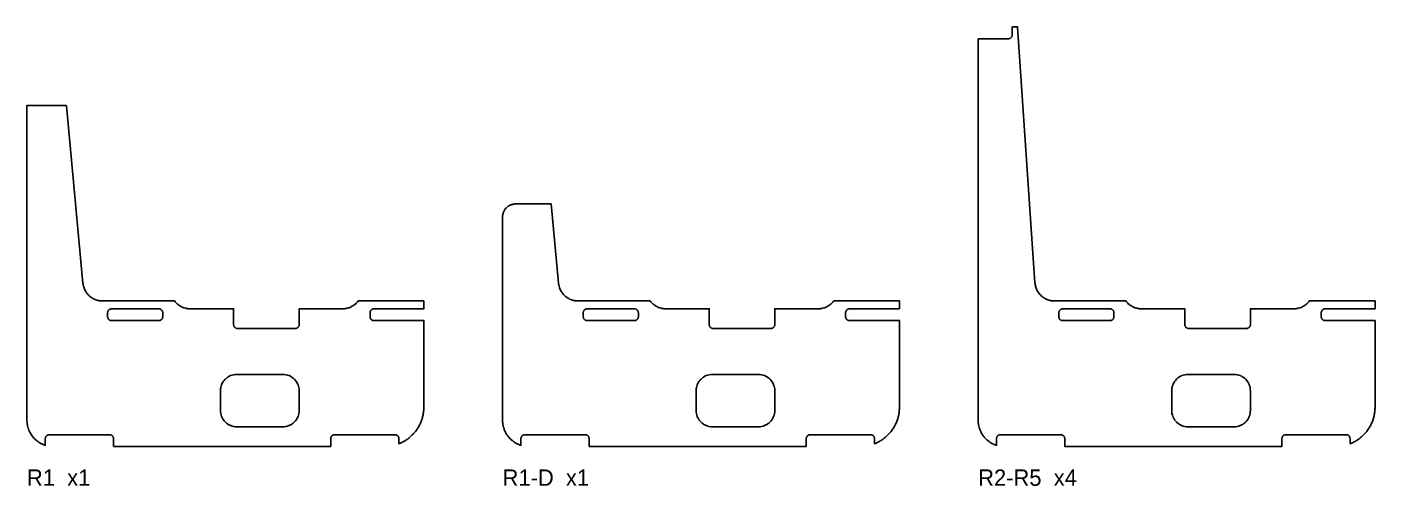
# Model space of a CAD drawing. Header units: millimetres. Extents: x 0 to 13680, y -60 to 640.
# Drawn here: x 0 to 2055, y -60 to 640 of the extents above; entities that cross this region are included whole.
import ezdxf

# ---------------------------------------------------------------- set-up
doc = ezdxf.new("R2010")
doc.units = ezdxf.units.MM
for name, color, linetype in [('CUT_IN', 5, 'Continuous'), ('CUT_OUT', 1, 'Continuous'), ('LABEL', 7, 'Continuous')]:
    doc.layers.add(name, color=color, linetype=linetype)

msp = doc.modelspace()

# ---------------------------------------------------------------- linework, layer by layer
at = {"layer": 'CUT_IN'}
for points in [[(206.99, 204), (206.96, 204.59), (206.93, 204.88), (206.81, 205.46), (206.64, 206.02), (206.41, 206.57), (206.14, 207.08), (205.81, 207.57), (205.63, 207.81), (205.44, 208.03), (205.02, 208.45), (204.8, 208.64), (204.32, 208.99), (203.82, 209.29), (203.29, 209.54), (202.73, 209.74), (202.45, 209.82), (201.87, 209.94), (201.58, 209.97), (200.99, 210), (128.99, 210), (128.4, 209.97), (128.11, 209.94), (127.53, 209.82), (126.97, 209.65), (126.69, 209.54), (126.16, 209.29), (125.91, 209.15), (125.42, 208.82), (125.18, 208.64), (124.96, 208.45), (124.54, 208.03), (124.35, 207.81), (124, 207.33), (123.84, 207.08), (123.7, 206.83), (123.45, 206.3), (123.34, 206.02), (123.17, 205.46), (123.05, 204.88), (123, 204.29), (122.99, 198), (123.02, 197.41), (123.05, 197.12), (123.17, 196.54), (123.34, 195.98), (123.57, 195.43), (123.84, 194.92), (124, 194.67), (124.35, 194.19), (124.54, 193.97), (124.75, 193.76), (124.96, 193.55), (125.18, 193.36), (125.66, 193.01), (125.91, 192.85), (126.42, 192.58), (126.97, 192.35), (127.53, 192.18), (128.11, 192.06), (128.4, 192.03), (128.99, 192), (200.99, 192), (201.58, 192.03), (201.87, 192.06), (202.45, 192.18), (203.01, 192.35), (203.29, 192.46), (203.82, 192.71), (204.32, 193.01), (204.8, 193.36), (205.02, 193.55), (205.44, 193.97), (205.63, 194.19), (205.98, 194.67), (206.14, 194.92), (206.41, 195.43), (206.64, 195.98), (206.81, 196.54), (206.93, 197.12), (206.96, 197.41), (206.99, 198), (206.99, 204)], [(931.92, 204.88), (931.8, 205.46), (931.63, 206.02), (931.4, 206.57), (931.13, 207.08), (930.8, 207.57), (930.62, 207.81), (930.43, 208.03), (930.01, 208.45), (929.79, 208.64), (929.31, 208.99), (928.81, 209.29), (928.28, 209.54), (927.72, 209.74), (927.44, 209.82), (926.86, 209.94), (926.57, 209.97), (925.98, 210), (853.98, 210), (853.39, 209.97), (853.1, 209.94), (852.52, 209.82), (851.96, 209.65), (851.68, 209.54), (851.15, 209.29), (850.9, 209.15), (850.41, 208.82), (850.17, 208.64), (849.95, 208.45), (849.53, 208.03), (849.34, 207.81), (848.99, 207.33), (848.83, 207.08), (848.69, 206.83), (848.44, 206.3), (848.33, 206.02), (848.16, 205.46), (848.04, 204.88), (847.99, 204.29), (847.98, 198), (848.01, 197.41), (848.04, 197.12), (848.16, 196.54), (848.33, 195.98), (848.56, 195.43), (848.83, 194.92), (848.99, 194.67), (849.34, 194.19), (849.53, 193.97), (849.74, 193.76), (849.95, 193.55), (850.17, 193.36), (850.65, 193.01), (850.9, 192.85), (851.41, 192.58), (851.96, 192.35), (852.52, 192.18), (853.1, 192.06), (853.39, 192.03), (853.98, 192), (925.98, 192), (926.57, 192.03), (926.86, 192.06), (927.44, 192.18), (928, 192.35), (928.28, 192.46), (928.81, 192.71), (929.31, 193.01), (929.79, 193.36), (930.01, 193.55), (930.43, 193.97), (930.62, 194.19), (930.97, 194.67), (931.13, 194.92), (931.4, 195.43), (931.63, 195.98), (931.8, 196.54), (931.92, 197.12), (931.95, 197.41), (931.98, 198), (931.98, 204), (931.95, 204.59), (931.92, 204.88)], [(1578.98, 210), (1578.39, 209.97), (1578.1, 209.94), (1577.52, 209.82), (1576.96, 209.65), (1576.41, 209.42), (1575.9, 209.15), (1575.41, 208.82), (1575.17, 208.64), (1574.95, 208.45), (1574.53, 208.03), (1574.34, 207.81), (1574.16, 207.57), (1573.83, 207.08), (1573.56, 206.57), (1573.33, 206.02), (1573.16, 205.46), (1573.04, 204.88), (1572.99, 204.29), (1572.99, 197.71), (1573.04, 197.12), (1573.16, 196.54), (1573.33, 195.98), (1573.44, 195.7), (1573.56, 195.43), (1573.83, 194.92), (1574.16, 194.43), (1574.34, 194.19), (1574.53, 193.97), (1574.95, 193.55), (1575.17, 193.36), (1575.65, 193.01), (1575.9, 192.85), (1576.15, 192.71), (1576.68, 192.46), (1576.96, 192.35), (1577.52, 192.18), (1578.1, 192.06), (1578.39, 192.03), (1578.98, 192), (1651.27, 192.01), (1651.86, 192.06), (1652.44, 192.18), (1653, 192.35), (1653.28, 192.46), (1653.81, 192.71), (1654.06, 192.85), (1654.55, 193.18), (1654.79, 193.36), (1655.01, 193.55), (1655.43, 193.97), (1655.62, 194.19), (1655.97, 194.67), (1656.27, 195.17), (1656.52, 195.7), (1656.63, 195.98), (1656.8, 196.54), (1656.92, 197.12), (1656.95, 197.41), (1656.98, 198), (1656.97, 204.29), (1656.92, 204.88), (1656.8, 205.46), (1656.63, 206.02), (1656.52, 206.3), (1656.4, 206.57), (1656.13, 207.08), (1655.8, 207.57), (1655.62, 207.81), (1655.43, 208.03), (1655.01, 208.45), (1654.79, 208.64), (1654.31, 208.99), (1654.06, 209.15), (1653.81, 209.29), (1653.28, 209.54), (1653, 209.65), (1652.44, 209.82), (1651.86, 209.94), (1651.57, 209.97), (1650.98, 210), (1578.98, 210)], [(413.19, 94.29), (412.96, 94.83), (412.03, 96.78), (411.89, 97.04), (410.93, 98.64), (410.6, 99.13), (409.31, 100.86), (407.87, 102.46), (407.45, 102.88), (405.85, 104.32), (403.88, 105.78), (402.03, 106.9), (401.51, 107.17), (399.55, 108.09), (399.28, 108.2), (397.25, 108.92), (396.96, 109), (394.87, 109.51), (392.73, 109.84), (392.15, 109.89), (389.84, 110), (320.14, 110), (317.54, 109.87), (317.25, 109.84), (315.11, 109.51), (312.73, 108.92), (310.7, 108.2), (310.43, 108.09), (308.47, 107.17), (307.95, 106.9), (306.35, 105.94), (305.86, 105.61), (304.13, 104.32), (302.53, 102.88), (302.11, 102.46), (300.67, 100.86), (299.21, 98.89), (298.09, 97.04), (297.82, 96.52), (297.02, 94.83), (296.79, 94.29), (296.07, 92.26), (295.54, 90.16), (295.43, 89.59), (295.15, 87.74), (295.1, 87.16), (294.99, 84.85), (294.99, 55.15), (295.12, 52.55), (295.15, 52.26), (295.48, 50.12), (296.07, 47.74), (296.79, 45.71), (296.9, 45.44), (297.82, 43.48), (298.09, 42.96), (299.05, 41.36), (299.38, 40.87), (300.67, 39.14), (302.11, 37.54), (302.53, 37.12), (304.13, 35.68), (306.1, 34.22), (307.95, 33.1), (308.47, 32.83), (310.43, 31.91), (310.7, 31.8), (312.73, 31.08), (313.02, 31), (315.11, 30.49), (317.25, 30.16), (317.83, 30.11), (320.14, 30), (389.84, 30), (392.44, 30.13), (392.73, 30.16), (394.87, 30.49), (397.25, 31.08), (399.28, 31.8), (399.55, 31.91), (401.51, 32.83), (402.03, 33.1), (403.63, 34.06), (404.12, 34.39), (405.85, 35.68), (407.45, 37.12), (407.87, 37.54), (409.31, 39.14), (410.77, 41.11), (411.89, 42.96), (412.16, 43.48), (412.96, 45.17), (413.19, 45.71), (413.91, 47.74), (414.44, 49.84), (414.55, 50.41), (414.83, 52.26), (414.88, 52.84), (414.99, 55.15), (414.99, 84.85), (414.86, 87.45), (414.83, 87.74), (414.5, 89.88), (413.91, 92.26), (413.19, 94.29)], [(1137.02, 96.78), (1136.88, 97.04), (1135.92, 98.64), (1135.59, 99.13), (1134.3, 100.86), (1132.86, 102.46), (1132.44, 102.88), (1130.84, 104.32), (1128.87, 105.78), (1127.02, 106.9), (1126.5, 107.17), (1124.54, 108.09), (1124.27, 108.2), (1122.24, 108.92), (1121.95, 109), (1119.86, 109.51), (1117.72, 109.84), (1117.14, 109.89), (1114.83, 110), (1045.13, 110), (1042.53, 109.87), (1042.24, 109.84), (1040.1, 109.51), (1037.72, 108.92), (1035.69, 108.2), (1035.42, 108.09), (1033.46, 107.17), (1032.94, 106.9), (1031.34, 105.94), (1030.85, 105.61), (1029.12, 104.32), (1027.52, 102.88), (1027.1, 102.46), (1025.66, 100.86), (1024.2, 98.89), (1023.08, 97.04), (1022.81, 96.52), (1022.01, 94.83), (1021.78, 94.29), (1021.06, 92.26), (1020.53, 90.16), (1020.42, 89.59), (1020.14, 87.74), (1020.09, 87.16), (1019.98, 84.85), (1019.98, 55.15), (1020.11, 52.55), (1020.14, 52.26), (1020.47, 50.12), (1021.06, 47.74), (1021.78, 45.71), (1021.89, 45.44), (1022.81, 43.48), (1023.08, 42.96), (1024.04, 41.36), (1024.37, 40.87), (1025.66, 39.14), (1027.1, 37.54), (1027.52, 37.12), (1029.12, 35.68), (1031.09, 34.22), (1032.94, 33.1), (1033.46, 32.83), (1035.42, 31.91), (1035.69, 31.8), (1037.72, 31.08), (1038.01, 31), (1040.1, 30.49), (1042.24, 30.16), (1042.82, 30.11), (1045.13, 30), (1114.83, 30), (1117.43, 30.13), (1117.72, 30.16), (1119.86, 30.49), (1122.24, 31.08), (1124.27, 31.8), (1124.54, 31.91), (1126.5, 32.83), (1127.02, 33.1), (1128.62, 34.06), (1129.11, 34.39), (1130.84, 35.68), (1132.44, 37.12), (1132.86, 37.54), (1134.3, 39.14), (1135.76, 41.11), (1136.88, 42.96), (1137.15, 43.48), (1137.95, 45.17), (1138.18, 45.71), (1138.9, 47.74), (1139.43, 49.84), (1139.54, 50.41), (1139.82, 52.26), (1139.87, 52.84), (1139.98, 55.15), (1139.98, 84.85), (1139.85, 87.45), (1139.82, 87.74), (1139.49, 89.88), (1138.9, 92.26), (1138.18, 94.29), (1137.95, 94.83), (1137.02, 96.78)], [(1862.15, 96.52), (1861.88, 97.04), (1860.76, 98.89), (1859.3, 100.86), (1859.11, 101.08), (1857.86, 102.46), (1857.65, 102.67), (1857.44, 102.88), (1856.06, 104.13), (1855.84, 104.32), (1853.87, 105.78), (1852.02, 106.9), (1851.76, 107.04), (1849.81, 107.97), (1849.27, 108.2), (1847.24, 108.92), (1846.95, 109), (1844.86, 109.51), (1842.72, 109.84), (1842.14, 109.89), (1839.83, 110), (1770.13, 110), (1767.53, 109.87), (1767.24, 109.84), (1765.1, 109.51), (1762.72, 108.92), (1760.69, 108.2), (1760.15, 107.97), (1758.46, 107.17), (1757.94, 106.9), (1756.09, 105.78), (1754.36, 104.5), (1754.12, 104.32), (1753.9, 104.13), (1752.52, 102.88), (1752.1, 102.46), (1750.66, 100.86), (1749.37, 99.13), (1749.04, 98.64), (1748.08, 97.04), (1747.94, 96.78), (1747.01, 94.83), (1746.78, 94.29), (1746.06, 92.26), (1745.47, 89.88), (1745.14, 87.74), (1745.11, 87.45), (1744.98, 84.85), (1744.99, 54.85), (1745.11, 52.55), (1745.14, 52.26), (1745.47, 50.12), (1746.06, 47.74), (1746.78, 45.71), (1747.01, 45.17), (1747.94, 43.22), (1748.08, 42.96), (1749.04, 41.36), (1749.37, 40.87), (1750.66, 39.14), (1752.1, 37.54), (1752.52, 37.12), (1754.12, 35.68), (1755.85, 34.39), (1756.34, 34.06), (1757.94, 33.1), (1758.2, 32.96), (1760.15, 32.03), (1760.69, 31.8), (1762.72, 31.08), (1763.01, 31), (1765.1, 30.49), (1767.24, 30.16), (1767.82, 30.11), (1770.13, 30), (1839.83, 30), (1842.43, 30.13), (1842.72, 30.16), (1844.86, 30.49), (1847.24, 31.08), (1849.27, 31.8), (1849.81, 32.03), (1851.5, 32.83), (1852.02, 33.1), (1853.87, 34.22), (1855.6, 35.5), (1855.84, 35.68), (1856.06, 35.87), (1857.44, 37.12), (1857.86, 37.54), (1859.3, 39.14), (1860.59, 40.87), (1860.92, 41.36), (1861.88, 42.96), (1862.02, 43.22), (1862.95, 45.17), (1863.18, 45.71), (1863.9, 47.74), (1864.49, 50.12), (1864.82, 52.26), (1864.85, 52.55), (1864.98, 55.15), (1864.98, 84.85), (1864.87, 87.16), (1864.82, 87.74), (1864.49, 89.88), (1863.9, 92.26), (1863.18, 94.29), (1863.07, 94.56), (1862.15, 96.52)]]:
    msp.add_lwpolyline(points, close=True, dxfattribs=at)
at = {"layer": 'CUT_OUT'}
for points in [[(1449.98, 622), (1495.98, 622), (1496.57, 622.03), (1496.86, 622.06), (1497.44, 622.18), (1497.72, 622.26), (1498.28, 622.46), (1498.55, 622.58), (1499.06, 622.85), (1499.31, 623.01), (1499.79, 623.36), (1500.01, 623.55), (1500.43, 623.97), (1500.62, 624.19), (1500.97, 624.67), (1501.27, 625.17), (1501.4, 625.43), (1501.63, 625.98), (1501.8, 626.54), (1501.92, 627.12), (1501.95, 627.41), (1501.98, 628), (1501.98, 640), (1509.97, 639.99), (1510.01, 639.6), (1536.58, 249.89), (1536.69, 248.66), (1536.89, 247.22), (1537.22, 245.5), (1537.49, 244.37), (1537.9, 242.97), (1538.37, 241.6), (1539.02, 239.98), (1539.51, 238.92), (1540.17, 237.63), (1540.9, 236.37), (1541.85, 234.91), (1542.53, 233.97), (1543.62, 232.6), (1544.39, 231.73), (1545.4, 230.68), (1546.67, 229.49), (1547.56, 228.74), (1548.71, 227.85), (1548.95, 227.68), (1550.14, 226.86), (1551.38, 226.09), (1552.65, 225.39), (1553.7, 224.87), (1555.03, 224.29), (1556.38, 223.76), (1558.04, 223.22), (1559.16, 222.92), (1560.58, 222.59), (1562.01, 222.34), (1563.75, 222.13), (1565.2, 222.03), (1566.43, 222), (1674.97, 221.99), (1676.14, 220.55), (1677.1, 219.48), (1678.1, 218.45), (1679.37, 217.29), (1680.48, 216.38), (1681.4, 215.69), (1682.58, 214.88), (1684.05, 213.98), (1685.05, 213.43), (1686.6, 212.68), (1687.65, 212.22), (1688.99, 211.71), (1690.35, 211.27), (1692.01, 210.82), (1693.42, 210.52), (1694.83, 210.29), (1695.97, 210.15), (1697.4, 210.04), (1698.9, 210), (1764.98, 210), (1764.98, 186), (1765.01, 185.41), (1765.04, 185.12), (1765.16, 184.54), (1765.33, 183.98), (1765.56, 183.43), (1765.83, 182.92), (1765.99, 182.67), (1766.34, 182.19), (1766.53, 181.97), (1766.74, 181.76), (1766.95, 181.55), (1767.17, 181.36), (1767.65, 181.01), (1767.9, 180.85), (1768.41, 180.58), (1768.96, 180.35), (1769.52, 180.18), (1770.1, 180.06), (1770.39, 180.03), (1770.98, 180), (1858.98, 180), (1859.57, 180.03), (1859.86, 180.06), (1860.44, 180.18), (1860.72, 180.26), (1861.28, 180.46), (1861.81, 180.71), (1862.06, 180.85), (1862.31, 181.01), (1862.79, 181.36), (1863.01, 181.55), (1863.43, 181.97), (1863.62, 182.19), (1863.97, 182.67), (1864.13, 182.92), (1864.4, 183.43), (1864.63, 183.98), (1864.72, 184.26), (1864.8, 184.54), (1864.92, 185.12), (1864.95, 185.41), (1864.98, 186), (1864.98, 210), (1931.06, 210), (1932.56, 210.04), (1933.99, 210.15), (1935.13, 210.29), (1936.54, 210.52), (1937.95, 210.82), (1939.61, 211.27), (1940.97, 211.71), (1942.31, 212.22), (1943.36, 212.68), (1944.91, 213.43), (1945.91, 213.98), (1947.38, 214.88), (1948.56, 215.69), (1949.48, 216.38), (1950.59, 217.29), (1951.86, 218.45), (1952.86, 219.48), (1953.82, 220.55), (1954.99, 221.99), (2054.97, 221.99), (2054.98, 210), (1978.69, 209.99), (1978.1, 209.94), (1977.52, 209.82), (1976.96, 209.65), (1976.68, 209.54), (1976.41, 209.42), (1975.9, 209.15), (1975.41, 208.82), (1975.17, 208.64), (1974.95, 208.45), (1974.53, 208.03), (1974.34, 207.81), (1973.99, 207.33), (1973.69, 206.83), (1973.44, 206.3), (1973.24, 205.74), (1973.16, 205.46), (1973.04, 204.88), (1973.01, 204.59), (1972.98, 204), (1972.99, 197.71), (1973.04, 197.12), (1973.16, 196.54), (1973.33, 195.98), (1973.44, 195.7), (1973.56, 195.43), (1973.83, 194.92), (1974.16, 194.43), (1974.34, 194.19), (1974.53, 193.97), (1974.95, 193.55), (1975.17, 193.36), (1975.65, 193.01), (1975.9, 192.85), (1976.15, 192.71), (1976.68, 192.46), (1976.96, 192.35), (1977.52, 192.18), (1978.1, 192.06), (1978.39, 192.03), (1978.98, 192), (2054.98, 192), (2054.98, 59.98), (2054.96, 58.49), (2054.91, 57.02), (2054.82, 55.62), (2054.69, 54.08), (2054.53, 52.69), (2054.34, 51.23), (2054.09, 49.71), (2053.82, 48.26), (2053.53, 46.89), (2053.19, 45.46), (2052.8, 43.96), (2052.39, 42.55), (2051.94, 41.14), (2051.46, 39.75), (2050.95, 38.37), (2050.43, 37.07), (2049.82, 35.65), (2049.2, 34.31), (2048.56, 32.99), (2047.88, 31.68), (2047.17, 30.39), (2046.42, 29.12), (2045.69, 27.93), (2044.89, 26.7), (2044.06, 25.48), (2043.15, 24.23), (2042.26, 23.06), (2041.34, 21.91), (2040.39, 20.78), (2039.46, 19.73), (2038.46, 18.65), (2037.43, 17.6), (2036.33, 16.52), (2035.25, 15.52), (2034.2, 14.59), (2033.07, 13.64), (2031.92, 12.72), (2030.75, 11.83), (2029.5, 10.92), (2028.28, 10.09), (2027.05, 9.29), (2025.86, 8.56), (2024.59, 7.81), (2023.3, 7.1), (2021.99, 6.42), (2020.67, 5.78), (2019.33, 5.16), (2017.91, 4.55), (2016.98, 4.19), (2016.97, 12.29), (2016.92, 12.88), (2016.8, 13.46), (2016.63, 14.02), (2016.52, 14.3), (2016.27, 14.83), (2015.97, 15.33), (2015.62, 15.81), (2015.43, 16.03), (2015.01, 16.45), (2014.79, 16.64), (2014.31, 16.99), (2014.06, 17.15), (2013.55, 17.42), (2013.28, 17.54), (2013, 17.65), (2012.44, 17.82), (2011.86, 17.94), (2011.57, 17.97), (2010.98, 18), (1918.98, 18), (1918.39, 17.97), (1918.1, 17.94), (1917.52, 17.82), (1917.24, 17.74), (1916.96, 17.65), (1916.41, 17.42), (1915.9, 17.15), (1915.65, 16.99), (1915.17, 16.64), (1914.95, 16.45), (1914.53, 16.03), (1914.34, 15.81), (1913.99, 15.33), (1913.83, 15.08), (1913.69, 14.83), (1913.44, 14.3), (1913.33, 14.02), (1913.16, 13.46), (1913.04, 12.88), (1913.01, 12.59), (1912.98, 12), (1912.98, 0), (1581.98, 0), (1581.98, 12), (1581.95, 12.59), (1581.92, 12.88), (1581.8, 13.46), (1581.63, 14.02), (1581.4, 14.57), (1581.13, 15.08), (1580.97, 15.33), (1580.62, 15.81), (1580.43, 16.03), (1580.01, 16.45), (1579.79, 16.64), (1579.31, 16.99), (1579.06, 17.15), (1578.55, 17.42), (1578, 17.65), (1577.72, 17.74), (1577.44, 17.82), (1576.86, 17.94), (1576.57, 17.97), (1575.98, 18), (1483.98, 18), (1483.39, 17.97), (1483.1, 17.94), (1482.52, 17.82), (1482.24, 17.74), (1481.96, 17.65), (1481.41, 17.42), (1480.9, 17.15), (1480.65, 16.99), (1480.17, 16.64), (1479.95, 16.45), (1479.53, 16.03), (1479.34, 15.81), (1478.99, 15.33), (1478.83, 15.08), (1478.69, 14.83), (1478.44, 14.3), (1478.24, 13.74), (1478.16, 13.46), (1478.04, 12.88), (1478.01, 12.59), (1477.98, 12), (1477.98, 1.85), (1477.4, 2.03), (1476.47, 2.35), (1475.55, 2.69), (1473.8, 3.42), (1472.03, 4.25), (1471.09, 4.74), (1469.38, 5.71), (1467.73, 6.76), (1466.12, 7.89), (1465.4, 8.44), (1464.58, 9.1), (1463.88, 9.69), (1463.09, 10.39), (1461.72, 11.69), (1461.04, 12.39), (1460.37, 13.11), (1459.67, 13.9), (1459.08, 14.6), (1458.42, 15.42), (1457.87, 16.14), (1456.7, 17.81), (1455.69, 19.4), (1454.72, 21.11), (1454.23, 22.05), (1453.84, 22.86), (1453.4, 23.82), (1453.01, 24.73), (1452.67, 25.57), (1452.33, 26.49), (1451.71, 28.35), (1451.42, 29.37), (1450.94, 31.27), (1450.74, 32.23), (1450.56, 33.2), (1450.42, 34.09), (1450.28, 35.14), (1450.17, 36.12), (1450.09, 37.02), (1449.99, 38.98), (1449.98, 622)], [(0, 519.99), (59.98, 519.99), (60.03, 519.6), (85.37, 249.27), (85.53, 247.88), (85.77, 246.42), (86.15, 244.69), (86.46, 243.55), (86.55, 243.27), (87.01, 241.87), (87.43, 240.76), (88.02, 239.41), (88.81, 237.82), (89.54, 236.54), (90.17, 235.54), (91.01, 234.32), (91.91, 233.15), (92.87, 232.02), (94.09, 230.74), (94.94, 229.92), (96.05, 228.95), (97.45, 227.85), (98.41, 227.17), (99.65, 226.37), (100.93, 225.64), (102.25, 224.97), (103.87, 224.24), (104.97, 223.82), (106.65, 223.26), (107.79, 222.94), (109.52, 222.55), (110.69, 222.35), (112.44, 222.13), (113.92, 222.03), (115.17, 222), (224.98, 221.99), (226.15, 220.55), (227.11, 219.48), (228.11, 218.45), (229.38, 217.29), (230.49, 216.38), (231.41, 215.69), (232.59, 214.88), (234.06, 213.98), (235.06, 213.43), (236.61, 212.68), (237.66, 212.22), (239, 211.71), (240.36, 211.27), (242.02, 210.82), (243.43, 210.52), (244.84, 210.29), (245.98, 210.15), (247.41, 210.04), (248.91, 210), (314.99, 210), (314.99, 186), (315.02, 185.41), (315.05, 185.12), (315.17, 184.54), (315.34, 183.98), (315.57, 183.43), (315.84, 182.92), (316, 182.67), (316.35, 182.19), (316.54, 181.97), (316.75, 181.76), (316.96, 181.55), (317.18, 181.36), (317.66, 181.01), (317.91, 180.85), (318.42, 180.58), (318.97, 180.35), (319.53, 180.18), (320.11, 180.06), (320.4, 180.03), (320.99, 180), (408.99, 180), (409.58, 180.03), (409.87, 180.06), (410.45, 180.18), (410.73, 180.26), (411.29, 180.46), (411.82, 180.71), (412.07, 180.85), (412.32, 181.01), (412.8, 181.36), (413.02, 181.55), (413.44, 181.97), (413.63, 182.19), (413.98, 182.67), (414.14, 182.92), (414.41, 183.43), (414.64, 183.98), (414.73, 184.26), (414.81, 184.54), (414.93, 185.12), (414.96, 185.41), (414.99, 186), (414.99, 210), (481.07, 210), (482.57, 210.04), (484, 210.15), (485.14, 210.29), (486.55, 210.52), (487.96, 210.82), (489.62, 211.27), (490.98, 211.71), (492.32, 212.22), (493.37, 212.68), (494.92, 213.43), (495.92, 213.98), (497.39, 214.88), (498.57, 215.69), (499.49, 216.38), (500.6, 217.29), (501.87, 218.45), (502.87, 219.48), (503.83, 220.55), (505, 221.99), (604.98, 221.99), (604.99, 210), (528.7, 209.99), (528.11, 209.94), (527.53, 209.82), (526.97, 209.65), (526.69, 209.54), (526.42, 209.42), (525.91, 209.15), (525.42, 208.82), (525.18, 208.64), (524.96, 208.45), (524.54, 208.03), (524.35, 207.81), (524, 207.33), (523.7, 206.83), (523.45, 206.3), (523.25, 205.74), (523.17, 205.46), (523.05, 204.88), (523.02, 204.59), (522.99, 204), (523, 197.71), (523.05, 197.12), (523.17, 196.54), (523.34, 195.98), (523.45, 195.7), (523.57, 195.43), (523.84, 194.92), (524.17, 194.43), (524.35, 194.19), (524.54, 193.97), (524.96, 193.55), (525.18, 193.36), (525.66, 193.01), (525.91, 192.85), (526.16, 192.71), (526.69, 192.46), (526.97, 192.35), (527.53, 192.18), (528.11, 192.06), (528.4, 192.03), (528.99, 192), (604.99, 192), (604.99, 59.98), (604.97, 58.49), (604.92, 57.02), (604.83, 55.62), (604.7, 54.08), (604.54, 52.69), (604.35, 51.23), (604.1, 49.71), (603.83, 48.26), (603.54, 46.89), (603.2, 45.46), (602.81, 43.96), (602.4, 42.55), (601.95, 41.14), (601.47, 39.75), (600.96, 38.37), (600.44, 37.07), (599.83, 35.65), (599.21, 34.31), (598.57, 32.99), (597.89, 31.68), (597.18, 30.39), (596.43, 29.12), (595.7, 27.93), (594.9, 26.7), (594.07, 25.48), (593.16, 24.23), (592.27, 23.06), (591.35, 21.91), (590.4, 20.78), (589.47, 19.73), (588.47, 18.65), (587.44, 17.6), (586.34, 16.52), (585.26, 15.52), (584.21, 14.59), (583.08, 13.64), (581.93, 12.72), (580.76, 11.83), (579.51, 10.92), (578.29, 10.09), (577.06, 9.29), (575.87, 8.56), (574.6, 7.81), (573.31, 7.1), (572, 6.42), (570.68, 5.78), (569.34, 5.16), (567.92, 4.55), (566.99, 4.19), (566.98, 12.29), (566.93, 12.88), (566.81, 13.46), (566.64, 14.02), (566.53, 14.3), (566.28, 14.83), (565.98, 15.33), (565.63, 15.81), (565.44, 16.03), (565.02, 16.45), (564.8, 16.64), (564.32, 16.99), (564.07, 17.15), (563.56, 17.42), (563.29, 17.54), (563.01, 17.65), (562.45, 17.82), (561.87, 17.94), (561.58, 17.97), (560.99, 18), (468.99, 18), (468.4, 17.97), (468.11, 17.94), (467.53, 17.82), (467.25, 17.74), (466.97, 17.65), (466.42, 17.42), (465.91, 17.15), (465.66, 16.99), (465.18, 16.64), (464.96, 16.45), (464.54, 16.03), (464.35, 15.81), (464, 15.33), (463.84, 15.08), (463.7, 14.83), (463.45, 14.3), (463.34, 14.02), (463.17, 13.46), (463.05, 12.88), (463.02, 12.59), (462.99, 12), (462.99, 0), (131.99, 0), (131.99, 12), (131.96, 12.59), (131.93, 12.88), (131.81, 13.46), (131.64, 14.02), (131.41, 14.57), (131.14, 15.08), (130.98, 15.33), (130.63, 15.81), (130.44, 16.03), (130.02, 16.45), (129.8, 16.64), (129.32, 16.99), (129.07, 17.15), (128.56, 17.42), (128.01, 17.65), (127.73, 17.74), (127.45, 17.82), (126.87, 17.94), (126.58, 17.97), (125.99, 18), (33.99, 18), (33.4, 17.97), (33.11, 17.94), (32.53, 17.82), (32.25, 17.74), (31.97, 17.65), (31.42, 17.42), (30.91, 17.15), (30.66, 16.99), (30.18, 16.64), (29.96, 16.45), (29.54, 16.03), (29.35, 15.81), (29, 15.33), (28.84, 15.08), (28.7, 14.83), (28.45, 14.3), (28.25, 13.74), (28.17, 13.46), (28.05, 12.88), (28.02, 12.59), (27.99, 12), (27.99, 1.85), (27.41, 2.03), (26.48, 2.35), (25.56, 2.69), (24.72, 3.03), (23.81, 3.42), (22.85, 3.86), (22.04, 4.25), (21.1, 4.74), (19.39, 5.71), (17.74, 6.76), (16.13, 7.89), (15.41, 8.44), (14.59, 9.1), (13.89, 9.69), (13.1, 10.39), (12.38, 11.06), (11.73, 11.69), (11.05, 12.39), (10.38, 13.11), (9.68, 13.9), (9.09, 14.6), (8.43, 15.42), (7.88, 16.14), (6.75, 17.75), (5.7, 19.4), (4.73, 21.11), (4.24, 22.05), (3.85, 22.86), (3.41, 23.82), (3.02, 24.73), (2.68, 25.57), (2.34, 26.49), (1.72, 28.35), (1.43, 29.37), (0.95, 31.27), (0.75, 32.23), (0.57, 33.2), (0.43, 34.09), (0.29, 35.14), (0.18, 36.12), (0.1, 37.02), (0, 38.98), (0, 519.99)], [(810.52, 247.88), (810.76, 246.42), (811.14, 244.69), (811.45, 243.55), (811.54, 243.27), (812, 241.87), (812.42, 240.76), (813.01, 239.41), (813.8, 237.82), (814.53, 236.54), (815.16, 235.54), (816, 234.32), (816.9, 233.15), (817.86, 232.02), (819.08, 230.74), (819.93, 229.92), (821.04, 228.95), (822.44, 227.85), (823.4, 227.17), (824.64, 226.37), (825.92, 225.64), (827.24, 224.97), (828.86, 224.24), (829.96, 223.82), (831.64, 223.26), (832.78, 222.94), (834.51, 222.55), (835.68, 222.35), (837.43, 222.13), (838.91, 222.03), (840.16, 222), (949.97, 221.99), (951.14, 220.55), (952.1, 219.48), (953.1, 218.45), (954.37, 217.29), (955.48, 216.38), (956.4, 215.69), (957.58, 214.88), (959.05, 213.98), (960.05, 213.43), (961.6, 212.68), (962.65, 212.22), (963.99, 211.71), (965.35, 211.27), (967.01, 210.82), (968.42, 210.52), (969.83, 210.29), (970.97, 210.15), (972.4, 210.04), (973.9, 210), (1039.98, 210), (1039.98, 186), (1040.01, 185.41), (1040.04, 185.12), (1040.16, 184.54), (1040.33, 183.98), (1040.56, 183.43), (1040.83, 182.92), (1040.99, 182.67), (1041.34, 182.19), (1041.53, 181.97), (1041.74, 181.76), (1041.95, 181.55), (1042.17, 181.36), (1042.65, 181.01), (1042.9, 180.85), (1043.41, 180.58), (1043.96, 180.35), (1044.52, 180.18), (1045.1, 180.06), (1045.39, 180.03), (1045.98, 180), (1133.98, 180), (1134.57, 180.03), (1134.86, 180.06), (1135.44, 180.18), (1135.72, 180.26), (1136.28, 180.46), (1136.81, 180.71), (1137.06, 180.85), (1137.31, 181.01), (1137.79, 181.36), (1138.01, 181.55), (1138.43, 181.97), (1138.62, 182.19), (1138.97, 182.67), (1139.13, 182.92), (1139.4, 183.43), (1139.63, 183.98), (1139.72, 184.26), (1139.8, 184.54), (1139.92, 185.12), (1139.95, 185.41), (1139.98, 186), (1139.98, 210), (1206.06, 210), (1207.56, 210.04), (1208.99, 210.15), (1210.13, 210.29), (1211.54, 210.52), (1212.95, 210.82), (1214.61, 211.27), (1215.97, 211.71), (1217.31, 212.22), (1218.36, 212.68), (1219.91, 213.43), (1220.91, 213.98), (1222.38, 214.88), (1223.56, 215.69), (1224.48, 216.38), (1225.59, 217.29), (1226.86, 218.45), (1227.86, 219.48), (1228.82, 220.55), (1229.99, 221.99), (1329.97, 221.99), (1329.98, 210), (1253.69, 209.99), (1253.1, 209.94), (1252.52, 209.82), (1251.96, 209.65), (1251.41, 209.42), (1250.9, 209.15), (1250.41, 208.82), (1250.17, 208.64), (1249.95, 208.45), (1249.53, 208.03), (1249.34, 207.81), (1248.99, 207.33), (1248.69, 206.83), (1248.44, 206.3), (1248.24, 205.74), (1248.16, 205.46), (1248.04, 204.88), (1248.01, 204.59), (1247.98, 204), (1247.99, 197.71), (1248.04, 197.12), (1248.16, 196.54), (1248.33, 195.98), (1248.44, 195.7), (1248.56, 195.43), (1248.83, 194.92), (1249.16, 194.43), (1249.34, 194.19), (1249.53, 193.97), (1249.95, 193.55), (1250.17, 193.36), (1250.65, 193.01), (1250.9, 192.85), (1251.15, 192.71), (1251.68, 192.46), (1251.96, 192.35), (1252.52, 192.18), (1253.1, 192.06), (1253.39, 192.03), (1253.98, 192), (1329.98, 192), (1329.98, 59.98), (1329.96, 58.49), (1329.91, 57.02), (1329.82, 55.62), (1329.69, 54.08), (1329.53, 52.69), (1329.34, 51.23), (1329.09, 49.71), (1328.82, 48.26), (1328.53, 46.89), (1328.19, 45.46), (1327.8, 43.96), (1327.39, 42.55), (1326.94, 41.14), (1326.46, 39.75), (1325.95, 38.37), (1325.43, 37.07), (1324.82, 35.65), (1324.2, 34.31), (1323.56, 32.99), (1322.88, 31.68), (1322.17, 30.39), (1321.42, 29.12), (1320.69, 27.93), (1319.89, 26.7), (1319.06, 25.48), (1318.15, 24.23), (1317.26, 23.06), (1316.34, 21.91), (1315.39, 20.78), (1314.46, 19.73), (1313.46, 18.65), (1312.43, 17.6), (1311.33, 16.52), (1310.25, 15.52), (1309.2, 14.59), (1308.07, 13.64), (1306.92, 12.72), (1305.75, 11.83), (1304.5, 10.92), (1303.28, 10.09), (1302.05, 9.29), (1300.86, 8.56), (1299.59, 7.81), (1298.3, 7.1), (1296.99, 6.42), (1295.67, 5.78), (1294.33, 5.16), (1292.91, 4.55), (1291.98, 4.19), (1291.97, 12.29), (1291.92, 12.88), (1291.8, 13.46), (1291.63, 14.02), (1291.52, 14.3), (1291.27, 14.83), (1290.97, 15.33), (1290.62, 15.81), (1290.43, 16.03), (1290.01, 16.45), (1289.79, 16.64), (1289.31, 16.99), (1289.06, 17.15), (1288.55, 17.42), (1288.28, 17.54), (1288, 17.65), (1287.44, 17.82), (1286.86, 17.94), (1286.57, 17.97), (1285.98, 18), (1193.98, 18), (1193.39, 17.97), (1193.1, 17.94), (1192.52, 17.82), (1192.24, 17.74), (1191.96, 17.65), (1191.41, 17.42), (1190.9, 17.15), (1190.65, 16.99), (1190.17, 16.64), (1189.95, 16.45), (1189.53, 16.03), (1189.34, 15.81), (1188.99, 15.33), (1188.83, 15.08), (1188.69, 14.83), (1188.44, 14.3), (1188.33, 14.02), (1188.16, 13.46), (1188.04, 12.88), (1188.01, 12.59), (1187.98, 12), (1187.98, 0), (856.98, 0), (856.98, 12), (856.95, 12.59), (856.92, 12.88), (856.8, 13.46), (856.63, 14.02), (856.4, 14.57), (856.13, 15.08), (855.97, 15.33), (855.62, 15.81), (855.43, 16.03), (855.01, 16.45), (854.79, 16.64), (854.31, 16.99), (854.06, 17.15), (853.55, 17.42), (853, 17.65), (852.72, 17.74), (852.44, 17.82), (851.86, 17.94), (851.57, 17.97), (850.98, 18), (758.98, 18), (758.39, 17.97), (758.1, 17.94), (757.52, 17.82), (757.24, 17.74), (756.96, 17.65), (756.41, 17.42), (755.9, 17.15), (755.65, 16.99), (755.17, 16.64), (754.95, 16.45), (754.53, 16.03), (754.34, 15.81), (753.99, 15.33), (753.83, 15.08), (753.69, 14.83), (753.44, 14.3), (753.24, 13.74), (753.16, 13.46), (753.04, 12.88), (753.01, 12.59), (752.98, 12), (752.98, 1.85), (752.4, 2.03), (751.47, 2.35), (750.55, 2.69), (749.71, 3.03), (748.8, 3.42), (747.03, 4.25), (746.09, 4.74), (744.38, 5.71), (742.73, 6.76), (741.12, 7.89), (740.4, 8.44), (739.58, 9.1), (738.88, 9.69), (738.09, 10.39), (737.37, 11.06), (736.72, 11.69), (736.04, 12.39), (735.37, 13.11), (734.67, 13.9), (734.08, 14.6), (733.42, 15.42), (732.87, 16.14), (731.74, 17.75), (730.69, 19.4), (729.72, 21.11), (729.23, 22.05), (728.84, 22.86), (728.4, 23.82), (727.67, 25.57), (727.33, 26.49), (726.71, 28.35), (726.42, 29.37), (725.94, 31.27), (725.74, 32.23), (725.56, 33.2), (725.42, 34.09), (725.28, 35.14), (725.17, 36.12), (725.09, 37.02), (724.99, 38.98), (725, 350.98), (725.03, 351.47), (725.13, 352.45), (725.27, 353.42), (725.36, 353.9), (725.7, 355.33), (725.84, 355.81), (726.15, 356.74), (726.5, 357.65), (726.9, 358.55), (727.34, 359.43), (727.58, 359.86), (728.08, 360.7), (728.63, 361.52), (729.21, 362.3), (729.52, 362.69), (730.16, 363.43), (730.5, 363.79), (730.84, 364.14), (731.55, 364.82), (732.29, 365.46), (732.68, 365.77), (733.46, 366.35), (734.28, 366.9), (735.55, 367.64), (736.43, 368.08), (737.33, 368.48), (737.78, 368.66), (738.24, 368.83), (739.17, 369.14), (740.12, 369.4), (741.08, 369.62), (741.56, 369.71), (742.53, 369.85), (743.51, 369.95), (744, 369.98), (744.98, 370), (799.04, 370), (810.36, 249.27), (810.52, 247.88)]]:
    msp.add_lwpolyline(points, close=True, dxfattribs=at)

# ---------------------------------------------------------------- texts
at = {"layer": 'LABEL'}
for s, p in [('R1  x1', (0, -60)), ('R1-D  x1', (724.99, -60)), ('R2-R5  x4', (1449.98, -60))]:
    msp.add_text(s, height=25, dxfattribs=at).set_placement(p)

doc.saveas('drawing.dxf')
